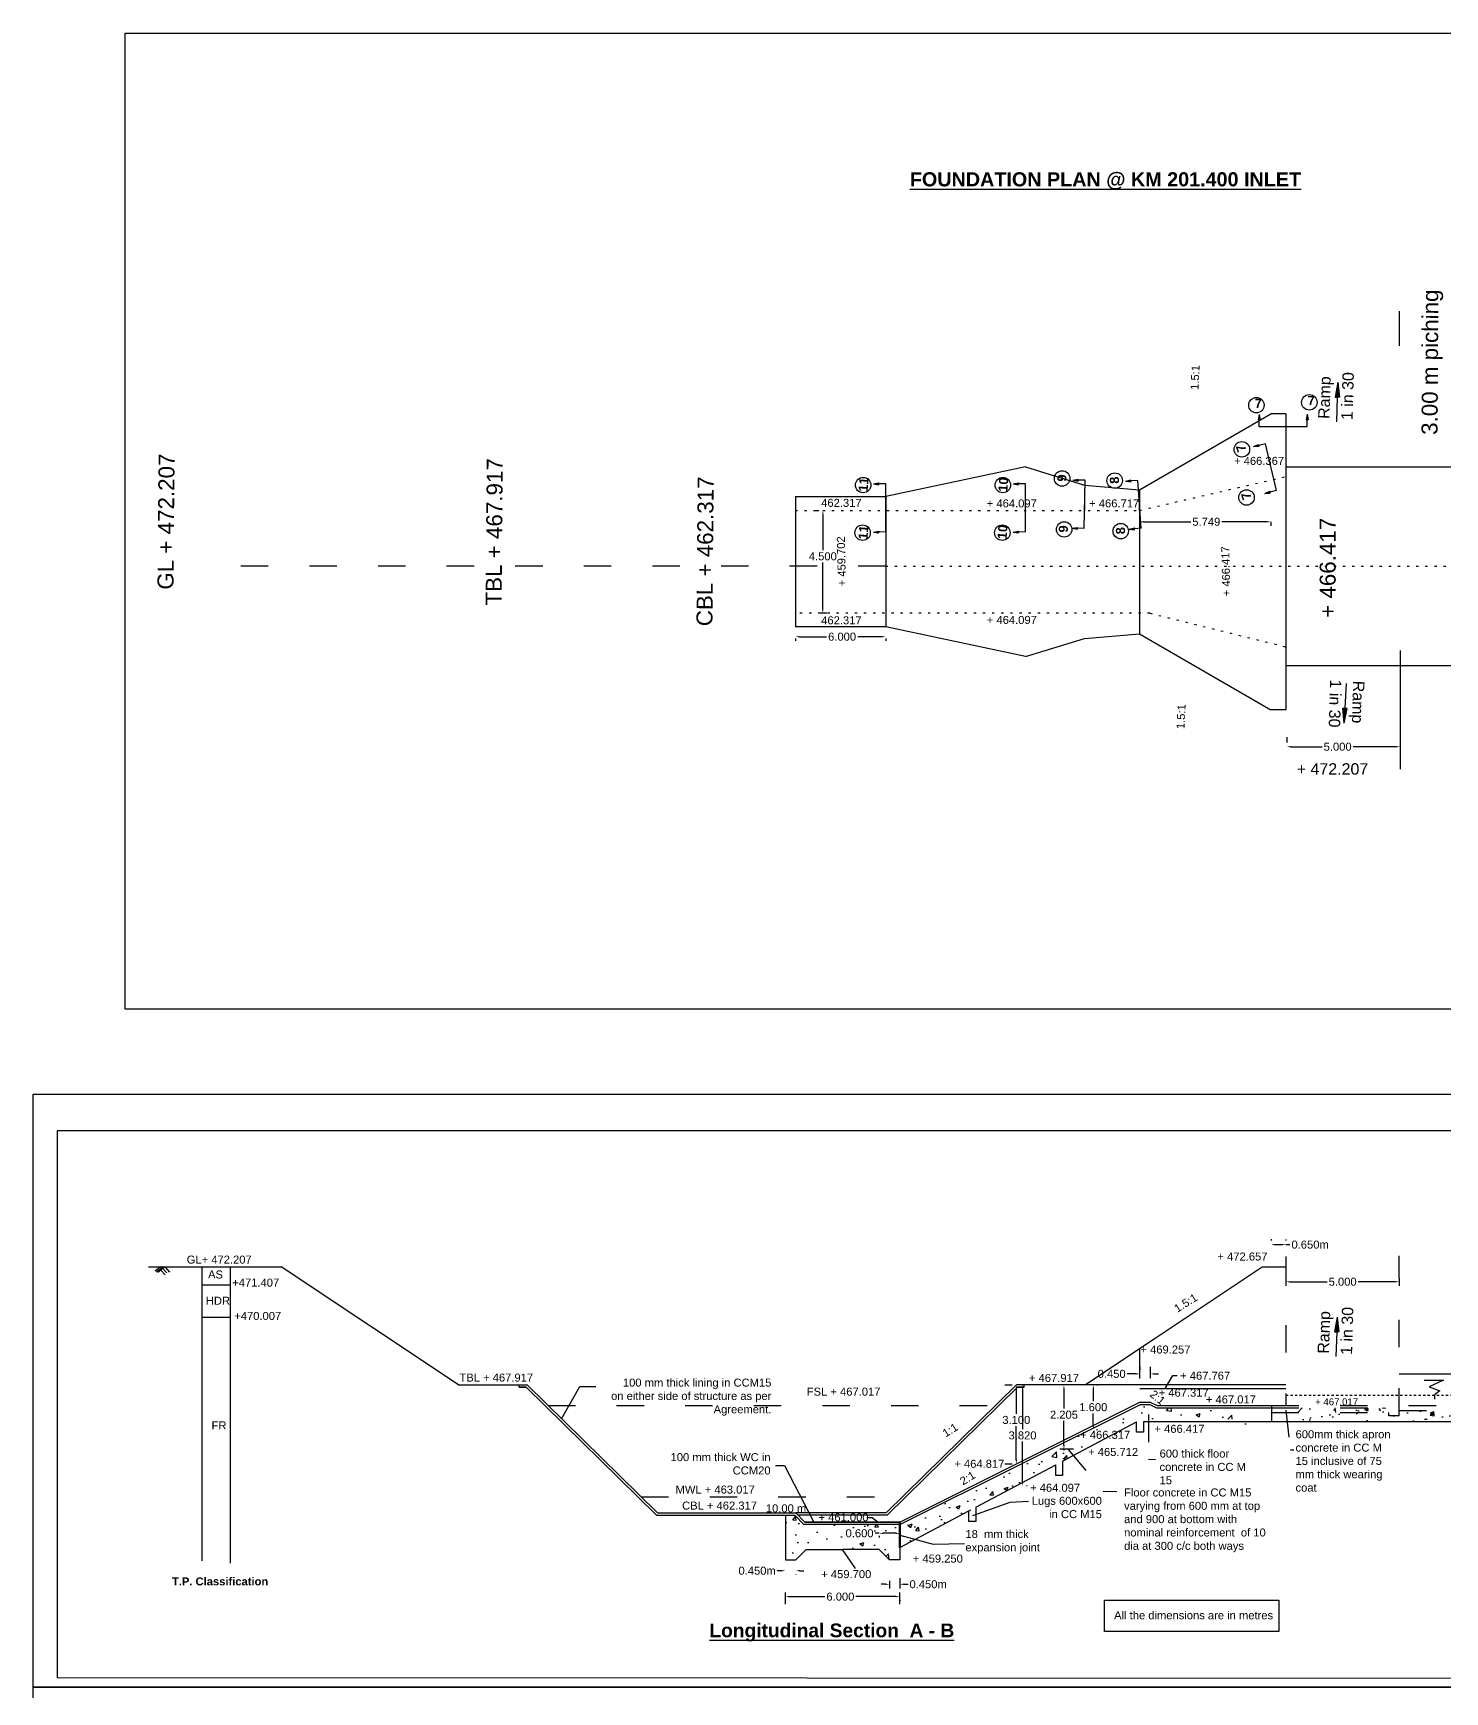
# Model space of a CAD drawing. Header units: inches. Extents: x 132 to 257, y -67 to 80.
# Drawn here: x 131.6 to 193.3, y 7.7 to 80.2 of the extents above; entities that cross this region are included whole.
import ezdxf

# ---------------------------------------------------------------- set-up
doc = ezdxf.new("R2010")
doc.units = ezdxf.units.IN
doc.header["$LTSCALE"] = 0.1
doc.header["$MEASUREMENT"] = 0
for name, pattern in [('ACAD_ISO03W100', [30, 12, -18]), ('ACAD_ISO07W100', [3, 0, -3]), ('DOT', [0.25, 0, -0.25])]:
    doc.linetypes.add(name, pattern=pattern)
doc.styles.get("Standard").update_dxf_attribs({"font": 'arial.ttf'})
doc.dimstyles.get("Standard").update_dxf_attribs({"dimtxt": 0.4, "dimasz": 0.18, "dimexe": 0.18, "dimexo": 0.5, "dimgap": 0.09, "dimtad": 0, "dimtih": 1, "dimtoh": 1, "dimdec": 3, "dimzin": 0, "dimdsep": 46, "dimtxsty": 'Standard', "dimcen": 0.09, "dimadec": 0, "dimazin": 0, "dimtfac": 1, "dimtdec": 3, "dimtofl": 0, "dimtmove": 0, "dimatfit": 3, "dimfxl": 1, "dimtolj": 1, "dimtzin": 0, "dimarcsym": 0})

# ---------------------------------------------------------------- blocks, each defined once
blk = doc.blocks.new('*D3')
at = {"color": 0, "lineweight": -2, "transparency": 16777216}
for p, q in [((164.297, 12.954), (164.117, 12.954)), ((164.477, 12.78), (164.477, 12.774)), ((164.927, 12.793), (164.927, 12.774)), ((165.107, 12.954), (165.287, 12.954))]:
    blk.add_line(p, q, dxfattribs=at)
at = {"color": 0, "transparency": 16777216}
for points in [[(164.297, 12.984), (164.297, 12.924), (164.477, 12.954)], [(165.107, 12.984), (165.107, 12.924), (164.927, 12.954)]]:
    blk.add_solid(points, dxfattribs=at)
at = {"layer": 'Defpoints', "color": 0, "transparency": 16777216}
for p in [(164.477, 13.28), (164.927, 13.293), (164.927, 12.954)]:
    blk.add_point(p, dxfattribs=at)
at = {"color": 0, "transparency": 16777216, "insert": (163.238, 12.954), "char_height": 0.35, "attachment_point": 5}
blk.add_mtext('\\A1;0.450m', dxfattribs=at)
blk = doc.blocks.new('*D4')
at = {"color": 0, "lineweight": -2, "transparency": 16777216}
for p, q in [((168.847, 12.363), (168.667, 12.363)), ((169.027, 12.511), (169.027, 12.183)), ((169.477, 12.627), (169.477, 12.183)), ((169.657, 12.363), (169.837, 12.363))]:
    blk.add_line(p, q, dxfattribs=at)
at = {"color": 0, "transparency": 16777216}
for points in [[(168.847, 12.393), (168.847, 12.333), (169.027, 12.363)], [(169.657, 12.393), (169.657, 12.333), (169.477, 12.363)]]:
    blk.add_solid(points, dxfattribs=at)
at = {"layer": 'Defpoints', "color": 0, "transparency": 16777216}
for p in [(169.477, 13.127), (169.027, 13.011), (169.027, 12.363)]:
    blk.add_point(p, dxfattribs=at)
at = {"color": 0, "transparency": 16777216, "insert": (170.717, 12.363), "char_height": 0.35, "attachment_point": 5}
blk.add_mtext('\\A1;0.450m', dxfattribs=at)
blk = doc.blocks.new('*D5')
at = {"color": 0, "lineweight": -2, "transparency": 16777216}
for p, q in [((174.077, 21.084), (174.392, 21.084)), ((174.572, 20.904), (174.572, 19.82)), ((174.572, 17.81), (174.572, 19.282)), ((174.077, 17.63), (174.392, 17.63))]:
    blk.add_line(p, q, dxfattribs=at)
at = {"color": 0, "transparency": 16777216}
for points in [[(174.542, 20.904), (174.602, 20.904), (174.572, 21.084)], [(174.542, 17.81), (174.602, 17.81), (174.572, 17.63)]]:
    blk.add_solid(points, dxfattribs=at)
at = {"layer": 'Defpoints', "color": 0, "transparency": 16777216}
for p in [(174.577, 21.084), (174.572, 17.63), (174.577, 17.63)]:
    blk.add_point(p, dxfattribs=at)
at = {"color": 0, "transparency": 16777216, "insert": (174.572, 19.551), "char_height": 0.35, "attachment_point": 5}
blk.add_mtext('\\A1;3.100', dxfattribs=at)
blk = doc.blocks.new('*D6')
at = {"color": 0, "lineweight": -2, "transparency": 16777216}
for p, q in [((168.577, 14.591), (168.397, 14.591)), ((169.297, 14.591), (168.757, 14.591)), ((168.577, 14.478), (168.577, 14.411)), ((169.477, 14.478), (169.477, 14.411))]:
    blk.add_line(p, q, dxfattribs=at)
at = {"color": 0, "transparency": 16777216}
for points in [[(168.757, 14.621), (168.757, 14.561), (168.577, 14.591)], [(169.297, 14.621), (169.297, 14.561), (169.477, 14.591)]]:
    blk.add_solid(points, dxfattribs=at)
at = {"layer": 'Defpoints', "color": 0, "transparency": 16777216}
for p in [(168.577, 14.978), (169.477, 14.978), (169.477, 14.591)]:
    blk.add_point(p, dxfattribs=at)
at = {"color": 0, "transparency": 16777216, "insert": (167.717, 14.591), "char_height": 0.35, "attachment_point": 5}
blk.add_mtext('\\A1;0.600', dxfattribs=at)
blk = doc.blocks.new('*D11')
at = {"color": 0, "lineweight": -2, "transparency": 16777216}
for p, q in [((179.979, 21.868), (179.979, 21.746)), ((180.429, 21.871), (180.429, 21.746)), ((179.799, 21.566), (179.422, 21.566)), ((180.609, 21.566), (180.789, 21.566))]:
    blk.add_line(p, q, dxfattribs=at)
at = {"color": 0, "transparency": 16777216}
for points in [[(179.799, 21.596), (179.799, 21.536), (179.979, 21.566)], [(180.609, 21.596), (180.609, 21.536), (180.429, 21.566)]]:
    blk.add_solid(points, dxfattribs=at)
at = {"layer": 'Defpoints', "color": 0, "transparency": 16777216}
for p in [(179.979, 21.368), (180.429, 21.566), (180.429, 21.371)]:
    blk.add_point(p, dxfattribs=at)
at = {"color": 0, "transparency": 16777216, "insert": (178.742, 21.566), "char_height": 0.35, "attachment_point": 5}
blk.add_mtext('\\A1;0.450', dxfattribs=at)
blk = doc.blocks.new('*D15')
at = {"color": 0, "lineweight": -2, "transparency": 16777216}
for p, q in [((185.712, 27.465), (185.712, 27.4)), ((185.892, 27.22), (186.182, 27.22)), ((186.362, 27.441), (186.362, 27.4)), ((186.362, 27.22), (186.542, 27.22))]:
    blk.add_line(p, q, dxfattribs=at)
at = {"color": 0, "transparency": 16777216}
for points in [[(185.892, 27.25), (185.892, 27.19), (185.712, 27.22)], [(186.182, 27.25), (186.182, 27.19), (186.362, 27.22)]]:
    blk.add_solid(points, dxfattribs=at)
at = {"layer": 'Defpoints', "color": 0, "transparency": 16777216}
for p in [(185.712, 26.965), (186.362, 27.22), (186.362, 26.941)]:
    blk.add_point(p, dxfattribs=at)
at = {"color": 0, "transparency": 16777216, "insert": (187.422, 27.22), "char_height": 0.35, "attachment_point": 5}
blk.add_mtext('\\A1;0.650m', dxfattribs=at)
blk = doc.blocks.new('*D16')
at = {"color": 0, "lineweight": -2, "transparency": 16777216}
for p, q in [((175.077, 21.084), (175.025, 21.084)), ((174.845, 20.904), (174.845, 19.142)), ((174.845, 16.842), (174.845, 18.604)), ((175.048, 16.662), (175.025, 16.662))]:
    blk.add_line(p, q, dxfattribs=at)
at = {"color": 0, "transparency": 16777216}
for points in [[(174.815, 20.904), (174.875, 20.904), (174.845, 21.084)], [(174.815, 16.842), (174.875, 16.842), (174.845, 16.662)]]:
    blk.add_solid(points, dxfattribs=at)
at = {"layer": 'Defpoints', "color": 0, "transparency": 16777216}
for p in [(174.577, 21.084), (174.548, 16.662), (174.845, 16.662)]:
    blk.add_point(p, dxfattribs=at)
at = {"color": 0, "transparency": 16777216, "insert": (174.845, 18.873), "char_height": 0.35, "attachment_point": 5}
blk.add_mtext('\\A1;3.820', dxfattribs=at)
blk = doc.blocks.new('*D17')
at = {"color": 0, "lineweight": -2, "transparency": 16777216}
for p, q in [((178.077, 21.084), (178.12, 21.084)), ((177.94, 20.904), (177.94, 20.377)), ((177.94, 19.312), (177.94, 19.839)), ((178.077, 19.132), (178.12, 19.132))]:
    blk.add_line(p, q, dxfattribs=at)
at = {"color": 0, "transparency": 16777216}
for points in [[(177.91, 20.904), (177.97, 20.904), (177.94, 21.084)], [(177.91, 19.312), (177.97, 19.312), (177.94, 19.132)]]:
    blk.add_solid(points, dxfattribs=at)
at = {"layer": 'Defpoints', "color": 0, "transparency": 16777216}
for p in [(177.577, 21.084), (177.577, 19.132), (177.94, 19.132)]:
    blk.add_point(p, dxfattribs=at)
at = {"color": 0, "transparency": 16777216, "insert": (177.94, 20.108), "char_height": 0.35, "attachment_point": 5}
blk.add_mtext('\\A1;1.600', dxfattribs=at)
blk = doc.blocks.new('*D18')
at = {"color": 0, "lineweight": -2, "transparency": 16777216}
for p, q in [((177.077, 21.084), (176.476, 21.084)), ((176.656, 20.904), (176.656, 20.047)), ((176.656, 18.449), (176.656, 19.51)), ((177.077, 18.269), (176.476, 18.269))]:
    blk.add_line(p, q, dxfattribs=at)
at = {"color": 0, "transparency": 16777216}
for points in [[(176.626, 20.904), (176.686, 20.904), (176.656, 21.084)], [(176.626, 18.449), (176.686, 18.449), (176.656, 18.269)]]:
    blk.add_solid(points, dxfattribs=at)
at = {"layer": 'Defpoints', "color": 0, "transparency": 16777216}
for p in [(177.577, 21.084), (176.656, 18.269), (177.577, 18.269)]:
    blk.add_point(p, dxfattribs=at)
at = {"color": 0, "transparency": 16777216, "insert": (176.656, 19.779), "char_height": 0.35, "attachment_point": 5}
blk.add_mtext('\\A1;2.205', dxfattribs=at)
blk = doc.blocks.new('*D29')
at = {"color": 0, "lineweight": -2, "transparency": 16777216}
for p, q in [((186.362, 25.755), (186.362, 25.416)), ((186.542, 25.596), (188.165, 25.596)), ((191.135, 25.596), (189.524, 25.596)), ((191.315, 25.755), (191.315, 25.416))]:
    blk.add_line(p, q, dxfattribs=at)
at = {"color": 0, "transparency": 16777216}
for points in [[(186.542, 25.626), (186.542, 25.566), (186.362, 25.596)], [(191.135, 25.626), (191.135, 25.566), (191.315, 25.596)]]:
    blk.add_solid(points, dxfattribs=at)
at = {"layer": 'Defpoints', "color": 0, "transparency": 16777216}
for p in [(186.362, 26.255), (191.315, 26.255), (191.315, 25.596)]:
    blk.add_point(p, dxfattribs=at)
at = {"color": 0, "transparency": 16777216, "insert": (188.845, 25.596), "char_height": 0.35, "attachment_point": 5}
blk.add_mtext('\\A1;5.000', dxfattribs=at)
blk = doc.blocks.new('*D42')
at = {"color": 0, "lineweight": -2, "transparency": 16777216}
for p, q in [((164.477, 11.933), (164.477, 12)), ((164.657, 11.82), (166.199, 11.82)), ((169.297, 11.82), (167.561, 11.82)), ((169.477, 11.671), (169.477, 11.64))]:
    blk.add_line(p, q, dxfattribs=at)
at = {"color": 0, "transparency": 16777216}
for points in [[(164.657, 11.85), (164.657, 11.79), (164.477, 11.82)], [(169.297, 11.85), (169.297, 11.79), (169.477, 11.82)]]:
    blk.add_solid(points, dxfattribs=at)
at = {"layer": 'Defpoints', "color": 0, "transparency": 16777216}
for p in [(169.477, 12.171), (169.477, 11.82), (164.477, 11.433)]:
    blk.add_point(p, dxfattribs=at)
at = {"color": 0, "transparency": 16777216, "insert": (166.88, 11.82), "char_height": 0.35, "attachment_point": 5}
blk.add_mtext('\\A1;6.000', dxfattribs=at)
blk = doc.blocks.new('*D62')
at = {"color": 0, "lineweight": -2, "transparency": 16777216}
for p, q in [((179.962, 58.845), (179.962, 58.663)), ((180.142, 58.843), (182.201, 58.843)), ((185.53, 58.843), (183.563, 58.843)), ((185.71, 58.844), (185.71, 58.663))]:
    blk.add_line(p, q, dxfattribs=at)
at = {"color": 0, "transparency": 16777216}
for points in [[(180.142, 58.873), (180.142, 58.813), (179.962, 58.843)], [(185.53, 58.873), (185.53, 58.813), (185.71, 58.843)]]:
    blk.add_solid(points, dxfattribs=at)
at = {"layer": 'Defpoints', "color": 0, "transparency": 16777216}
for p in [(179.962, 59.345), (185.71, 59.344), (185.71, 58.843)]:
    blk.add_point(p, dxfattribs=at)
at = {"color": 0, "transparency": 16777216, "insert": (182.882, 58.843), "char_height": 0.35, "attachment_point": 5}
blk.add_mtext('\\A1;5.749', dxfattribs=at)
blk = doc.blocks.new('*D63')
at = {"color": 0, "lineweight": -2, "transparency": 16777216}
for p, q in [((186.397, 49.418), (186.397, 49.183)), ((191.36, 49.418), (191.36, 49.183)), ((186.577, 49.003), (187.945, 49.003)), ((191.18, 49.003), (189.305, 49.003))]:
    blk.add_line(p, q, dxfattribs=at)
at = {"color": 0, "transparency": 16777216}
for points in [[(186.577, 49.033), (186.577, 48.973), (186.397, 49.003)], [(191.18, 49.033), (191.18, 48.973), (191.36, 49.003)]]:
    blk.add_solid(points, dxfattribs=at)
at = {"layer": 'Defpoints', "color": 0, "transparency": 16777216}
for p in [(186.397, 49.003), (186.397, 48.918), (191.36, 48.918)]:
    blk.add_point(p, dxfattribs=at)
at = {"color": 0, "transparency": 16777216, "insert": (188.625, 49.003), "char_height": 0.35, "attachment_point": 5}
blk.add_mtext('\\A1;5.000', dxfattribs=at)
blk = doc.blocks.new('*D64')
at = {"color": 0, "lineweight": -2, "transparency": 16777216}
for p, q in [((164.91, 53.745), (164.91, 53.636)), ((165.09, 53.816), (166.273, 53.816)), ((168.68, 53.816), (167.635, 53.816)), ((168.86, 53.745), (168.86, 53.636))]:
    blk.add_line(p, q, dxfattribs=at)
at = {"color": 0, "transparency": 16777216}
for points in [[(165.09, 53.846), (165.09, 53.786), (164.91, 53.816)], [(168.68, 53.846), (168.68, 53.786), (168.86, 53.816)]]:
    blk.add_solid(points, dxfattribs=at)
at = {"layer": 'Defpoints', "color": 0, "transparency": 16777216}
for p in [(164.91, 54.245), (168.86, 54.245), (168.86, 53.816)]:
    blk.add_point(p, dxfattribs=at)
at = {"color": 0, "transparency": 16777216, "insert": (166.954, 53.816), "char_height": 0.35, "attachment_point": 5}
blk.add_mtext('\\A1;6.000', dxfattribs=at)
blk = doc.blocks.new('*D66')
at = {"color": 0, "lineweight": -2, "transparency": 16777216}
for p, q in [((165.823, 59.345), (165.931, 59.345)), ((166.111, 59.165), (166.111, 57.601)), ((166.111, 55.025), (166.111, 57.064)), ((166.279, 54.845), (165.931, 54.845))]:
    blk.add_line(p, q, dxfattribs=at)
at = {"color": 0, "transparency": 16777216}
for points in [[(166.081, 59.165), (166.141, 59.165), (166.111, 59.345)], [(166.081, 55.025), (166.141, 55.025), (166.111, 54.845)]]:
    blk.add_solid(points, dxfattribs=at)
at = {"layer": 'Defpoints', "color": 0, "transparency": 16777216}
for p in [(166.323, 59.345), (166.111, 54.845), (166.779, 54.845)]:
    blk.add_point(p, dxfattribs=at)
at = {"color": 0, "transparency": 16777216, "insert": (166.111, 57.332), "char_height": 0.35, "attachment_point": 5}
blk.add_mtext('\\A1;4.500', dxfattribs=at)

msp = doc.modelspace()

# ---------------------------------------------------------------- hatches: boundary and pattern name
at = {"linetype": 'ACAD_ISO03W100'}
for points in [[(188.6997, 64.2943), (188.6286, 64.9498), (188.5187, 64.2997), (188.6092, 64.297)], [(188.8597, 50.6902), (188.9112, 50.0329), (189.0404, 50.6794), (188.9501, 50.6848)], [(188.6764, 23.399), (188.6053, 24.0545), (188.4954, 23.4044), (188.5859, 23.4017)]]:
    msp.add_hatch(color=256, dxfattribs=at).paths.add_polyline_path(points)
for points in [[(185.1891, 63.5421), (185.1488, 63.3038), (185.1904, 63.3041), (185.232, 63.3043)], [(187.2968, 63.5482), (187.2552, 63.3101), (187.2968, 63.3101), (187.3384, 63.3101)], [(185.1874, 62.1483), (185.1779, 62.1888), (185.1683, 62.2292), (184.9462, 62.1342)], [(168.3222, 60.5029), (168.5603, 60.4613), (168.5603, 60.5029), (168.5603, 60.5445)], [(174.4308, 60.5029), (174.6689, 60.4613), (174.6689, 60.5029), (174.6689, 60.5445)], [(177.2817, 60.6233), (177.2825, 60.6649), (177.2833, 60.7064), (177.0445, 60.6693)], [(179.5906, 60.5941), (179.5876, 60.6356), (179.5846, 60.677), (179.3501, 60.6185)], [(185.4351, 60.084), (185.6763, 60.0995), (185.6665, 60.1399), (185.6568, 60.1803)], [(168.3282, 58.3952), (168.5665, 58.355), (168.5663, 58.3966), (168.566, 58.4382)], [(174.4368, 58.3952), (174.6751, 58.355), (174.6749, 58.3966), (174.6746, 58.4382)], [(177.0113, 58.5618), (177.2489, 58.5172), (177.2494, 58.5588), (177.2499, 58.6003)], [(179.5073, 58.5166), (179.7478, 58.4936), (179.7446, 58.5351), (179.7414, 58.5765)]]:
    msp.add_hatch(color=256).paths.add_polyline_path(points)
h = msp.add_hatch()
h.set_pattern_fill('AR-CONC', color=256, scale=0.25, style=0)
h.set_pattern_definition([(50, (0, 0), (1.79315, -0.15688), [0.1875, -2.0625]), (355, (0, 0), (-0.346878, 1.88048), [0.15, -1.65]), (100.4514, (0.1494, -0.013), (1.446273, 1.723599), [0.15935, -1.752855]), (46.1842, (0, 0.5), (2.668103, -0.413798), [0.28125, -3.09375]), (96.6356, (0.2223, 0.4655), (2.336657, 2.435295), [0.239026, -2.629282]), (351.1842, (0, 0.5), (2.336655, 2.435297), [0.225, -2.475]), (21, (0.25, 0.375), (1.492268, -1.006547), [0.1875, -2.0625]), (326, (0.25, 0.375), (0.608288, 1.812875), [0.15, -1.65]), (71.4514, (0.3744, 0.2911), (2.100557, 0.806326), [0.15935, -1.752855]), (37.5, (0, 0), (0.0303996, 0.8322346), [0, -1.63, 0, -1.675, 0, -1.65625]), (7.5, (0, 0), (0.657674, 0.9860293), [0, -0.955, 0, -1.5925, 0, -0.63125]), (327.5, (-0.5575, 0), (1.334556, -0.0563872), [0, -0.625, 0, -1.95, 0, -2.5875]), (317.5, (-0.8075, 0), (1.4579654, 0.2502625), [0, -0.8125, 0, -1.295, 0, -1.8375])])
h.paths.add_polyline_path([(180.0573, 19.584), (184.0791, 19.584), (184.5291, 19.134), (184.9791, 19.134), (184.9791, 20.084), (180.7055, 20.084), (180.4055, 20.234), (180.0027, 20.234), (169.4771, 14.978), (165.2853, 14.978), (164.8853, 15.384), (164.4771, 15.384), (164.4771, 14.134), (164.4771, 13.728), (164.9271, 13.728), (165.3771, 14.178), (166.9771, 14.178), (166.9771, 13.878), (168.5771, 13.878), (169.0271, 13.428), (169.4771, 13.428), (169.4771, 13.972)])
h.paths.add_polyline_path([(167.003, 14.6852), (168.6946, 14.6852), (168.6946, 14.1602), (167.003, 14.1602)], flags=24)
h.paths.add_polyline_path([(180.6102, 19.6715), (182.9244, 19.6715), (182.9244, 19.1391), (180.6102, 19.1391)], flags=24)
h = msp.add_hatch()
h.set_pattern_fill('AR-CONC', color=256, scale=2, style=0)
h.paths.add_polyline_path([(191.3147, 20.084), (185.7291, 20.084), (185.7291, 19.884), (190.8647, 19.884), (190.8647, 19.7341), (191.3147, 19.7341)])
h = msp.add_hatch()
h.set_pattern_fill('AR-CONC', color=256, scale=0.2, style=0)
h.set_pattern_definition([(50, (0, 0), (1.4345204, -0.125504), [0.15, -1.65]), (355, (0, 0), (-0.277503, 1.504384), [0.12, -1.32]), (100.4514, (0.1195, -0.0105), (1.157019, 1.378879), [0.12748, -1.402284]), (46.1842, (0, 0.4), (2.134482, -0.331038), [0.225, -2.475]), (96.6356, (0.1779, 0.3724), (1.869325, 1.948236), [0.19122, -2.103426]), (351.1842, (0, 0.4), (1.869324, 1.948237), [0.18, -1.98]), (21, (0.2, 0.3), (1.193814, -0.805238), [0.15, -1.65]), (326, (0.2, 0.3), (0.486631, 1.4503), [0.12, -1.32]), (71.4514, (0.2995, 0.2329), (1.680445, 0.645061), [0.12748, -1.402284]), (37.5, (0, 0), (0.0243197, 0.6657877), [0, -1.304, 0, -1.34, 0, -1.325]), (7.5, (0, 0), (0.526139, 0.7888234), [0, -0.764, 0, -1.274, 0, -0.505]), (327.5, (-0.446, 0), (1.0676449, -0.0451097), [0, -0.5, 0, -1.56, 0, -2.07]), (317.5, (-0.646, 0), (1.1663723, 0.20021), [0, -0.65, 0, -1.036, 0, -1.47])])
h.paths.add_polyline_path([(194.378, 19.9591), (191.3147, 19.9591), (191.3147, 19.7341), (190.8647, 19.7341), (190.8647, 19.884), (186.3693, 19.884), (186.4164, 19.484), (194.378, 19.484)])
h.paths.add_polyline_path([(191.3147, 20.084), (185.7291, 20.084), (185.7291, 19.884), (190.8647, 19.884), (190.8647, 19.7341), (191.3147, 19.7341)])
h.paths.add_polyline_path([(186.3693, 19.884), (185.7291, 19.884), (185.7291, 19.484), (186.4164, 19.484)])

# ---------------------------------------------------------------- linework, layer by layer
for p, q in [((191.3344, 66.5431), (191.3344, 68.0644)), ((179.9603, 60.2445), (185.7105, 63.5686)), ((185.1891, 63.5421), (185.1488, 63.3038)), ((185.1488, 63.3038), (185.1904, 63.3041)), ((185.1891, 63.5421), (185.232, 63.3043)), ((185.232, 63.3043), (185.1904, 63.3041)), ((185.1921, 63.0048), (185.1904, 63.3041)), ((186.3604, 63.5686), (185.7105, 63.5686)), ((186.3604, 63.5686), (186.3604, 60.8186)), ((187.2968, 63.5482), (187.2552, 63.3101)), ((187.2552, 63.3101), (187.2968, 63.3101)), ((187.2968, 63.5482), (187.3384, 63.3101)), ((187.3384, 63.3101), (187.2968, 63.3101)), ((187.2968, 63.0108), (187.2968, 63.3101)), ((185.1921, 63.0108), (187.2968, 63.0108)), ((184.9462, 62.1342), (185.1683, 62.2292)), ((184.9462, 62.1342), (185.1874, 62.1483)), ((185.1683, 62.2292), (185.1779, 62.1888)), ((185.4692, 62.2574), (185.1779, 62.1888)), ((185.1874, 62.1483), (185.1779, 62.1888)), ((185.9516, 60.2087), (185.4692, 62.2574)), ((174.9681, 61.2445), (168.8595, 59.9445)), ((174.9681, 61.2445), (177.5595, 60.4445)), ((194.3604, 61.239), (186.3604, 61.239)), ((168.3222, 60.5029), (168.5603, 60.5445)), ((168.3222, 60.5029), (168.5603, 60.4613)), ((168.5603, 60.5445), (168.5603, 60.5029)), ((168.8595, 60.5029), (168.5603, 60.5029)), ((168.5603, 60.4613), (168.5603, 60.5029)), ((168.8595, 58.3983), (168.8595, 60.5029)), ((174.4308, 60.5029), (174.6689, 60.5445)), ((174.4308, 60.5029), (174.6689, 60.4613)), ((174.6689, 60.5445), (174.6689, 60.5029)), ((174.6689, 60.4613), (174.6689, 60.5029)), ((174.9681, 60.5029), (174.6689, 60.5029)), ((174.9681, 58.3983), (174.9681, 60.5029)), ((177.0445, 60.6693), (177.2833, 60.7064)), ((177.0445, 60.6693), (177.2817, 60.6233)), ((177.2817, 60.6233), (177.2825, 60.6649)), ((177.5817, 60.6593), (177.2825, 60.6649)), ((177.5426, 58.555), (177.5817, 60.6593)), ((177.5595, 60.4445), (179.9603, 60.2446)), ((179.3501, 60.6185), (179.5846, 60.677)), ((179.3501, 60.6185), (179.5906, 60.5941)), ((179.8861, 60.657), (179.5876, 60.6356)), ((179.5906, 60.5941), (179.5876, 60.6356)), ((180.037, 58.5578), (179.8861, 60.657)), ((179.9603, 60.2446), (179.9603, 53.9445)), ((186.3604, 60.8186), (186.3604, 53.3728)), ((164.9095, 59.9445), (164.9095, 54.2445)), ((164.9095, 59.9445), (168.8595, 59.9445)), ((168.8595, 59.9445), (168.8595, 54.2445)), ((177.5595, 59.9445), (177.5595, 59.3445)), ((177.5622, 59.3443), (177.5622, 59.9443)), ((179.9615, 59.3445), (179.9615, 59.9445)), ((185.4351, 60.084), (185.6568, 60.1803)), ((185.4351, 60.084), (185.6763, 60.0995)), ((185.6568, 60.1803), (185.6665, 60.1399)), ((185.9574, 60.2101), (185.6665, 60.1399)), ((185.6763, 60.0995), (185.6665, 60.1399)), ((168.3282, 58.3952), (168.566, 58.4382)), ((168.3282, 58.3952), (168.5665, 58.355)), ((168.566, 58.4382), (168.5663, 58.3966)), ((168.8655, 58.3983), (168.5663, 58.3966)), ((168.5665, 58.355), (168.5663, 58.3966)), ((174.4368, 58.3952), (174.6746, 58.4382)), ((174.4368, 58.3952), (174.6751, 58.355)), ((174.6746, 58.4382), (174.6749, 58.3966)), ((174.9741, 58.3983), (174.6749, 58.3966)), ((174.6751, 58.355), (174.6749, 58.3966)), ((177.0113, 58.5618), (177.2499, 58.6003)), ((177.0113, 58.5618), (177.2489, 58.5172)), ((177.2489, 58.5172), (177.2494, 58.5588)), ((177.2499, 58.6003), (177.2494, 58.5588)), ((177.5486, 58.5549), (177.2494, 58.5588)), ((179.5073, 58.5166), (179.7414, 58.5765)), ((179.5073, 58.5166), (179.7478, 58.4936)), ((179.7414, 58.5765), (179.7446, 58.5351)), ((180.043, 58.5582), (179.7446, 58.5351)), ((179.7478, 58.4936), (179.7446, 58.5351)), ((168.8595, 54.2445), (164.9095, 54.2445)), ((174.9681, 52.9445), (168.8595, 54.2445)), ((174.9681, 52.9445), (177.5595, 53.7445)), ((177.5595, 53.7445), (179.9603, 53.9445)), ((179.9603, 53.9445), (185.7105, 50.6205)), ((186.3604, 53.3728), (186.3604, 50.6205)), ((191.3604, 53.2075), (191.3603, 48.0172)), ((194.3604, 52.5448), (186.3604, 52.5448)), ((186.3604, 50.6205), (185.7105, 50.6205)), ((136.6164, 26.254), (142.4221, 26.254)), ((137.1448, 26.2492), (136.914, 26.0618)), ((137.2547, 26.2492), (136.9759, 26.0229)), ((137.3371, 26.2492), (137.0344, 25.9946)), ((137.2433, 26.1703), (137.4282, 25.9846)), ((137.3371, 26.2492), (137.5446, 26.0234)), ((138.9564, 26.2489), (138.9564, 13.3932)), ((140.187, 26.254), (140.187, 13.2915)), ((140.187, 26.254), (140.187, 25.454)), ((150.1771, 21.084), (142.4221, 26.254)), ((177.5771, 21.084), (185.3321, 26.254)), ((185.3321, 26.254), (186.3623, 26.255)), ((137.1621, 26.102), (137.3506, 25.9022)), ((140.187, 25.454), (138.9564, 25.454)), ((138.9564, 25.454), (138.9564, 24.054)), ((138.9564, 24.054), (140.187, 24.054)), ((177.5771, 21.084), (180.5771, 23.084)), ((179.9791, 21.3677), (179.9791, 22.6853)), ((150.1771, 21.084), (153.1771, 21.084)), ((152.8362, 20.984), (152.8362, 21.084)), ((158.8771, 15.484), (153.1771, 21.084)), ((168.8771, 15.484), (174.5771, 21.084)), ((186.3623, 21.084), (174.5771, 21.084)), ((174.918, 20.984), (174.918, 21.084)), ((180.4291, 21.7456), (180.4291, 21.3787)), ((199.2387, 21.5585), (191.3146, 21.5589)), ((152.8362, 20.984), (153.1362, 20.984)), ((153.1362, 20.984), (152.8362, 20.984)), ((158.8362, 15.384), (153.1362, 20.984)), ((168.918, 15.384), (174.618, 20.984)), ((169.4771, 15.078), (179.9791, 20.334)), ((174.918, 20.984), (174.618, 20.984)), ((174.618, 20.984), (174.918, 20.984)), ((179.9791, 20.934), (186.3623, 20.934)), ((179.9791, 20.334), (180.4291, 20.334)), ((179.9791, 20.334), (180.4291, 20.334)), ((180.4291, 20.334), (180.7291, 20.184)), ((169.4771, 14.978), (180.0027, 20.234)), ((180.0027, 20.234), (180.4055, 20.234)), ((180.4055, 20.234), (180.7055, 20.084)), ((180.7055, 20.084), (185.7291, 20.084)), ((180.7291, 20.184), (185.7291, 20.184)), ((185.7291, 20.184), (185.7291, 19.884)), ((185.7291, 19.884), (185.7291, 19.484)), ((190.8647, 19.7341), (190.8647, 19.884)), ((191.3147, 19.7341), (190.8647, 19.7341)), ((176.5954, 17.7477), (179.8341, 19.4656)), ((179.8341, 19.0173), (179.8341, 19.4656)), ((180.1341, 19.0173), (179.8341, 19.0173)), ((180.1341, 19.484), (184.8291, 19.484)), ((180.1341, 19.484), (180.1341, 19.0173)), ((184.8291, 19.484), (194.378, 19.484)), ((172.8002, 15.7346), (176.2954, 17.5886)), ((176.2954, 17.1245), (176.2954, 17.5886)), ((176.5954, 17.7477), (176.5954, 17.1245)), ((176.5954, 17.1245), (176.2954, 17.1245)), ((158.8362, 15.384), (164.8853, 15.384)), ((158.8771, 15.484), (164.9271, 15.484)), ((164.4771, 15.484), (164.9271, 15.484)), ((164.4771, 15.384), (164.4771, 14.134)), ((165.2853, 14.978), (164.8853, 15.384)), ((165.3271, 15.078), (164.9271, 15.484)), ((168.8771, 15.484), (164.9271, 15.484)), ((168.918, 15.384), (165.0257, 15.384)), ((169.4771, 13.972), (172.5002, 15.5755)), ((172.5002, 15.1126), (172.5002, 15.5755)), ((172.8002, 15.7346), (172.8002, 15.1126)), ((164.4771, 14.584), (164.4771, 13.428)), ((169.4771, 14.978), (165.2853, 14.978)), ((165.3271, 15.078), (169.4771, 15.078)), ((169.4771, 15.078), (165.3271, 15.078)), ((172.8002, 15.1126), (172.5002, 15.1126)), ((165.3771, 13.878), (164.9271, 13.428)), ((165.3771, 13.878), (166.9771, 13.878)), ((168.5771, 13.878), (166.9771, 13.878)), ((168.5771, 13.878), (166.9771, 13.878)), ((168.5771, 13.878), (169.0271, 13.428)), ((169.4771, 14.5077), (170.9314, 14.1215)), ((169.4771, 14.284), (169.4771, 13.428)), ((169.4771, 14.0715), (169.4771, 13.834)), ((170.9314, 14.1215), (172.307, 14.1491)), ((164.4771, 13.428), (164.9271, 13.428)), ((169.4771, 13.428), (169.0271, 13.428)), ((164.4771, 11.4878), (164.4771, 12.0004)), ((169.4771, 11.4878), (169.4771, 12.0043))]:
    msp.add_line(p, q)
for p, q in [((188.6286, 64.9498), (188.5187, 64.2997)), ((188.6286, 64.9498), (188.6997, 64.2943)), ((188.5187, 64.2997), (188.6092, 64.297)), ((188.6092, 64.297), (188.577, 63.2175)), ((188.6997, 64.2943), (188.6092, 64.297)), ((168.8595, 56.903), (140.2582, 56.903)), ((188.9501, 50.6848), (189.0143, 51.7629)), ((188.9112, 50.0329), (188.8597, 50.6902)), ((188.8597, 50.6902), (188.9501, 50.6848)), ((188.9112, 50.0329), (189.0404, 50.6794)), ((189.0404, 50.6794), (188.9501, 50.6848)), ((186.3623, 26.702), (186.3623, 20.184)), ((191.3147, 19.7341), (191.3145, 26.7367)), ((188.6053, 24.0545), (188.4954, 23.4044)), ((188.6053, 24.0545), (188.6764, 23.399)), ((188.4954, 23.4044), (188.5859, 23.4017)), ((188.5859, 23.4017), (188.5537, 22.3222)), ((188.6764, 23.399), (188.5859, 23.4017)), ((154.0932, 20.184), (173.6611, 20.184)), ((185.7291, 20.184), (194.378, 20.1841)), ((185.7291, 20.084), (191.3147, 20.084)), ((185.7291, 19.884), (190.8647, 19.884)), ((191.3147, 19.9591), (194.378, 19.9591)), ((158.1646, 16.184), (169.5896, 16.184))]:
    msp.add_line(p, q, dxfattribs=at)
at = {"linetype": 'ACAD_ISO07W100'}
for p, q in [((179.9615, 59.3445), (186.3604, 60.8186)), ((164.9095, 59.3445), (179.9563, 59.3445)), ((168.8595, 56.903), (225.7052, 56.903)), ((180.4115, 54.8445), (164.9095, 54.8445)), ((180.4117, 54.8461), (186.3604, 53.3728)), ((168.8771, 15.484), (164.9271, 15.484)), ((172.5002, 15.5755), (172.8002, 15.7346))]:
    msp.add_line(p, q, dxfattribs=at)
at = {"linetype": 'DOT'}
msp.add_line((186.3623, 20.634), (200.5957, 20.634), dxfattribs=at)
at = {"lineweight": 53}
for p, q in [((169.4771, 13.972), (169.4771, 15.078)), ((169.4771, 15.078), (169.4771, 13.972))]:
    msp.add_line(p, q, dxfattribs=at)
for points in [[(135.5989, 80.2202), (227.9954, 80.2202), (227.9954, 37.5178), (135.5989, 37.5178)], [(230.7973, 32.2039), (132.6202, 32.2026), (132.6202, 8.2765), (231.019, 8.2341)], [(178.425, 11.6702), (186.0606, 11.6702), (186.0606, 10.3018), (178.425, 10.3018)]]:
    msp.add_lwpolyline(points, close=True)
for points in [[(231.0004, 7.8625), (131.5772, 7.8625), (131.5772, 33.799), (256.7442, 33.799), (256.7442, 7.8625)], [(181.0804, 20.934), (181.4231, 21.4952), (181.6122, 21.4952)], [(154.6836, 19.6039), (155.4847, 21.0131), (156.1876, 21.0131)], [(164.0467, 17.557), (164.4387, 17.5625), (165.7208, 15.078)], [(172.6728, 15.3663), (174.3063, 15.9533), (175.1088, 15.9963)], [(168.0295, 15.2845), (168.2676, 15.281), (168.5353, 15.078)], [(256.7442, 7.8625), (256.7442, -28.2935), (131.5772, -28.2935), (131.5772, 7.8625), (231.0004, 7.8625)]]:
    msp.add_lwpolyline(points)
at = {"linetype": 'ACAD_ISO03W100'}
for points in [[(192.4164, 21.2953), (193.2562, 21.2953), (192.6294, 21.0011), (193.1006, 20.8256), (192.8658, 20.6462), (192.8661, 20.4619)], [(180.3538, 19.7831), (180.3538, 17.8302), (180.6528, 17.8187)], [(186.3573, 19.9858), (186.5627, 18.2413), (186.7111, 18.2387)], [(176.8438, 18.2569), (178.3697, 16.4351), (178.9648, 16.4225)], [(167.5445, 13.0492), (166.9771, 13.878)]]:
    msp.add_lwpolyline(points, dxfattribs=at)
for centre in [(185.0733, 63.9443), (187.3879, 64.0682), (184.4377, 62.0116), (176.5755, 60.7403), (178.8766, 60.6469), (167.8734, 60.4494), (173.982, 60.4494), (184.6418, 59.9082), (176.6651, 58.5104), (167.8505, 58.3657), (173.9591, 58.3657), (179.1406, 58.4366)]:
    msp.add_circle(centre, 0.3381)

# ---------------------------------------------------------------- texts
for s, insert, char_height, width, attachment_point in [('{\\fArial|b1|i0|c0|p34;\\LFOUNDATION PLAN @ KM 201.400 INLET}', (169.9182, 74.1365), 0.618201, 18.799063, 1), ('+ 466.367', (186.2838, 61.6838), 0.35, 2.321667, 3), (' 462.317', (167.8068, 59.8474), 0.35, 5.372282, 3), ('+ 464.097', (175.4707, 59.8239), 0.35, 2.321667, 3), ('+ 466.717', (179.9473, 59.8239), 0.35, 2.321667, 3), (' 462.317', (167.8068, 54.7087), 0.35, 5.372282, 3), ('+ 464.097', (175.4712, 54.7249), 0.35, 2.321667, 3), ('{\\fArial|b0|i0|c0|p34;+ 472.207}', (189.964, 48.2819), 0.5, 12.78489, 3), ('{\\fArial|b0|i0|c0|p34;+ 472.657}', (185.5583, 26.8764), 0.35, 4.04, 3), ('{\\fArial|b0|i0|c0|p34;GL+ 472.207}', (141.1337, 26.7406), 0.35, 4.04, 3), ('{\\fArial|b0|i0|c0|p34;AS}', (139.877, 26.0896), 0.35, 1.793159, 3), ('{\\fArial|b0|i0|c0|p34;+471.407}', (142.3355, 25.7338), 0.35, 4.04, 3), ('{\\fArial|b0|i0|c0|p34;HDR}', (140.187, 24.9409), 0.35, 2.457432, 3), ('{\\fArial|b0|i0|c0|p34;+470.007}', (142.4239, 24.2758), 0.35, 3.890382, 3), ('{\\fArial|b0|i0|c0|p34;+ 469.257}', (182.1893, 22.8071), 0.35, 5.062253, 3), ('{\\fArial|b0|i0|c0|p34;TBL + 467.917}', (153.4405, 21.5793), 0.35, 5.372282, 3), ('100 mm thick lining in CCM15\\Pon either side of structure as per Agreement. \\P ', (163.8621, 21.3595), 0.35, 7.749379, 3), ('{\\fArial|b0|i0|c0|p34;+ 467.917}', (177.314, 21.5633), 0.35, 5.062253, 3), ('{\\fArial|b0|i0|c0|p34;+ 467.767}', (183.9273, 21.6642), 0.35, 5.265824, 3), ('{\\fArial|b0|i0|c0|p34;FSL + 467.017}', (168.6299, 20.9651), 0.35, 5.372282, 3), ('{\\fArial|b0|i0|c0|p34;+ 467.317}', (182.9868, 20.9187), 0.35, 5.372282, 3), ('{\\fArial|b0|i0|c0|p34;+ 467.017}', (185.0508, 20.624), 0.35, 5.372282, 3), ('{\\fArial|b0|i0|c0|p34;+ 467.017}', (189.5192, 20.4939), 0.3, 5.060385, 3), ('{\\fArial|b0|i0|c0|p34;FR}', (140.0307, 19.4864), 0.35, 2.321937, 3), ('{\\fArial|b0|i0|c0|p34;+ 466.317}', (179.5542, 19.0756), 0.35, 3.785151, 3), ('{\\fArial|b0|i0|c0|p34;+ 466.417}', (182.8029, 19.3378), 0.35, 3.785151, 3), ('{\\fArial|b0|i0|c0|p34; + 465.712}', (179.9009, 18.3264), 0.35, 4.625376, 3), ('{\\fArial|b0|i0|c0|p34;100 mm thick WC in CCM20}', (163.8262, 18.0996), 0.35, 4.368142, 3), ('{\\fArial|b0|i0|c0|p34; + 464.817}', (174.051, 17.808), 0.35, 4.625376, 3), ('{\\fArial|b0|i0|c0|p34; + 464.097}', (177.3629, 16.7587), 0.35, 4.625376, 3), ('{\\fArial|b0|i0|c0|p34;MWL + 463.017}', (163.1358, 16.6799), 0.35, 5.372282, 3), ('{\\fArial|b0|i0|c0|p34;CBL + 462.317}', (163.2315, 15.9799), 0.35, 5.372282, 3), ('{\\fArial|b0|i0|c0|p34;Lugs 600x600 in CC M15}', (178.316, 16.1891), 0.35, 3.143952, 3), ('{\\fArial|b0|i0|c0|p34;10.00 m}', (163.6184, 15.8586), 0.35, 2.746977, 1), ('{\\fArial|b0|i0|c0|p34; + 461.000}', (168.1109, 15.4675), 0.35, 4.04, 3), (' + 459.250', (172.2351, 13.6605), 0.35, 4.04, 3), ('{\\fArial|b1|i0|c0|p34;T.P. Classification}', (137.6467, 12.6635), 0.35, 5.466228, 1), ('{\\fArial|b0|i0|c0|p34; + 459.700}', (168.2307, 12.9806), 0.35, 2.91542, 3), ('{\\fArial|b0|i0|c0|p34;  \\H1.244x;All the dimensions are in metres}', (178.6324, 11.1812), 0.28125, 7.88875, 1), ('{\\fArial|b1|i0|c0|p34;\\LLongitudinal Section  A - B\\fArial|b0|i0|c0|p34;\\l}', (161.151, 10.6439), 0.6, 11.07336, 1)]:
    msp.add_mtext(s, dxfattribs=dict(insert=insert, char_height=char_height, width=width, attachment_point=attachment_point))
for s, insert, char_height, width, attachment_point, rotation in [('3.00 m piching', (192.3326, 69.0084), 0.7, 7.774214, 3, 89.646822), ('{\\fArial|b0|i0|c0|p34;1.5:1}', (182.2433, 65.7107), 0.35, 7.515205, 3, 87.065915), ('{\\fArial|b0|i0|c0|p34;1 in 30}', (188.8404, 65.398), 0.5, 9.006993, 3, 88.294542), ('{\\fArial|b0|i0|c0|p34;Ramp}', (187.8258, 65.2172), 0.5, 9.014226, 3, 88.294542), ('{\\fArial|b1|i0|c0|p34;7}', (184.9968, 64.223), 0.4, 0.33061, 1, 0.935367), ('{\\fArial|b1|i0|c0|p34;7}', (187.3114, 64.3469), 0.4, 0.33061, 1, 0.935367), ('{\\fArial|b0|i0|c0|p34;GL + 472.207}', (137.0629, 61.8315), 0.7, 7.907054, 3, 89.502289), ('{\\fArial|b1|i0|c0|p34;7}', (184.2601, 61.8476), 0.4, 0.33061, 1, 107.166389), ('{\\fArial|b0|i0|c0|p34;TBL + 467.917}', (151.4168, 61.6285), 0.7, 7.907054, 3, 89.502289), ('{\\fArial|b0|i0|c0|p34;CBL + 462.317}', (160.639, 60.8305), 0.7, 7.907054, 3, 89.502289), ('{\\fArial|b1|i0|c0|p34;11}', (167.6676, 60.1811), 0.4, 1.22541, 1, 85.710769), ('{\\fArial|b1|i0|c0|p34;10}', (173.7804, 60.178), 0.4, 0.53559, 1, 85.710769), ('{\\fArial|b1|i0|c0|p34;9}', (176.3603, 60.6072), 0.4, 0.388256, 1, 88.562355), ('{\\fArial|b1|i0|c0|p34;8}', (178.6743, 60.495), 0.4, 0.388256, 1, 93.738466), ('{\\fArial|b1|i0|c0|p34;7}', (184.4836, 59.7591), 0.4, 0.33061, 1, 107.166389), ('+ 466.417', (187.8397, 59.018), 0.7, 8.948433, 3, 90), ('+ 459.702', (166.7219, 58.2049), 0.35, 6.701919, 3, 91.341932), ('{\\fArial|b1|i0|c0|p34;11}', (167.6621, 58.0849), 0.4, 1.085208, 1, 85.710769), ('{\\fArial|b1|i0|c0|p34;10}', (173.7459, 58.1032), 0.4, 0.846871, 1, 85.710769), ('{\\fArial|b1|i0|c0|p34;9}', (176.4238, 58.3821), 0.4, 0.388256, 1, 88.562355), ('{\\fArial|b1|i0|c0|p34;8}', (178.9383, 58.2847), 0.4, 0.388256, 1, 93.738466), ('+ 466.417', (183.5343, 57.769), 0.35, 6.701919, 3, 91.341932), ('{\\fArial|b0|i0|c0|p34;1 in 30}', (188.734, 49.8383), 0.5, 9.006993, 3, 268.294542), ('{\\fArial|b0|i0|c0|p34;Ramp}', (189.7486, 50.0191), 0.5, 9.014226, 3, 268.294542), ('{\\fArial|b0|i0|c0|p34;1.5:1}', (181.629, 50.871), 0.35, 7.515205, 3, 87.065915), ('{\\fArial|b0|i0|c0|p34;1.5:1}', (182.3487, 25.1058), 0.35, 3.491008, 3, 31.934949), ('{\\fArial|b0|i0|c0|p34;Ramp}', (187.8026, 24.3219), 0.5, 9.014226, 3, 88.294542), ('{\\fArial|b0|i0|c0|p34;1 in 30}', (188.8171, 24.5027), 0.5, 9.006993, 3, 88.294542), ('{\\fArial|b0|i0|c0|p34;2:1}', (181.1258, 20.4549), 0.35, 1.450827, 3, 320.449943), ('{\\fArial|b0|i0|c0|p34;1:1}', (171.8745, 19.4367), 0.35, 4.020463, 3, 31.934949), ('{\\fArial|b0|i0|c0|p34;2:1}', (172.636, 17.3388), 0.35, 4.020463, 3, 31.934949)]:
    msp.add_mtext(s, dxfattribs=dict(insert=insert, char_height=char_height, width=width, attachment_point=attachment_point, rotation=rotation))
at = {"lineweight": 60, "char_height": 0.35, "attachment_point": 1}
for s, insert, width in [('{\\fArial|b0|i0|c0|p34;600mm thick apron concrete in CC M 15 inclusive of 75 mm thick wearing coat}', (186.7846, 19.0995), 4.392972), ('{\\fArial|b0|i0|c0|p34;600 thick floor concrete in CC M 15}', (180.838, 18.2545), 4.392972), ('\\pt9.1;Floor concrete in CC M15 varying from 600 mm at top and 900 at bottom with nominal reinforcement  of 10 dia at 300 c/c both ways', (179.2851, 16.5528), 6.496), ('{\\fArial|b0|i0|c0|p34;18  mm thick expansion joint}', (172.3465, 14.7351), 3.467245)]:
    msp.add_mtext(s, dxfattribs=dict(at, insert=insert, width=width))

# ---------------------------------------------------------------- dimensions: what is measured, and where the dimension line sits
dim = msp.add_linear_dim(base=(166.1107, 54.8445), p1=(166.3234, 59.3445), p2=(166.7786, 54.8445), angle=90, dimstyle='Standard', override={"dimtxt": 0.35})
dim.commit()
dim.dimension.update_dxf_attribs({"geometry": '*D66', "text_midpoint": (166.1107, 57.3324), "dimtype": 160})
for base, p1, p2, picture, middle in [((185.7103, 58.843), (179.9615, 59.3445), (185.7103, 59.3443), '*D62', (182.8819, 58.843)), ((180.4291, 21.5656), (179.9791, 21.3677), (180.4291, 21.371), '*D11', (178.7416, 21.5656))]:
    dim = msp.add_linear_dim(base=base, p1=p1, p2=p2, dimstyle='Standard', override={"dimtxt": 0.35})
    dim.commit()
    dim.dimension.update_dxf_attribs({"geometry": picture, "text_midpoint": middle, "dimtype": 160})
for base, p1, p2, text, picture, middle in [((168.8595, 53.8162), (164.9098, 54.2445), (168.8595, 54.2449), '6.000', '*D64', (166.9542, 53.8162)), ((186.3969, 49.0031), (191.3603, 48.9176), (186.3969, 48.9176), '5.000', '*D63', (188.6251, 49.0031)), ((191.3145, 25.5959), (186.3623, 26.255), (191.3145, 26.255), '5.000', '*D29', (188.8445, 25.5959)), ((169.4771, 14.5912), (168.5771, 14.978), (169.4771, 14.978), '0.600', '*D6', (167.7172, 14.5912)), ((164.9271, 12.9536), (164.4771, 13.2798), (164.9271, 13.2929), '0.450m', '*D3', (163.2376, 12.9536)), ((169.0271, 12.3632), (169.4771, 13.1269), (169.0271, 13.0105), '0.450m', '*D4', (170.7167, 12.3632)), ((169.4771, 11.8204), (164.4771, 11.4332), (169.4771, 12.1714), '6.000', '*D42', (166.88, 11.8204))]:
    dim = msp.add_linear_dim(base=base, p1=p1, p2=p2, text=text, dimstyle='Standard', override={"dimtxt": 0.35})
    dim.commit()
    dim.dimension.update_dxf_attribs({"geometry": picture, "text_midpoint": middle, "dimtype": 160})
dim = msp.add_linear_dim(base=(186.3623, 27.2196), p1=(185.7123, 26.965), p2=(186.3623, 26.9415), text='0.650m', dimstyle='Standard', override={"dimtxt": 0.35})
dim.commit()
dim.dimension.update_dxf_attribs({"geometry": '*D15', "text_midpoint": (187.4218, 27.2196)})
for base, p1, p2, text, picture, middle in [((174.5721, 17.6304), (174.5771, 21.084), (174.5771, 17.6304), '3.100', '*D5', (174.5721, 19.5507)), ((176.6562, 18.2686), (177.5771, 21.084), (177.5775, 18.2686), '2.205', '*D18', (176.6562, 19.7788)), ((177.9397, 19.1318), (177.5771, 21.084), (177.5771, 19.1318), '1.600', '*D17', (177.9397, 20.1079))]:
    dim = msp.add_linear_dim(base=base, p1=p1, p2=p2, angle=90, text=text, dimstyle='Standard', override={"dimtxt": 0.35})
    dim.commit()
    dim.dimension.update_dxf_attribs({"geometry": picture, "text_midpoint": middle, "dimtype": 160})
dim = msp.add_linear_dim(base=(174.8449, 16.6616), p1=(174.5771, 21.084), p2=(174.5478, 16.6616), angle=90, text='3.820', dimstyle='Standard', override={"dimtxt": 0.35})
dim.commit()
dim.dimension.update_dxf_attribs({"geometry": '*D16', "text_midpoint": (174.8449, 18.8728)})

doc.saveas('drawing.dxf')
